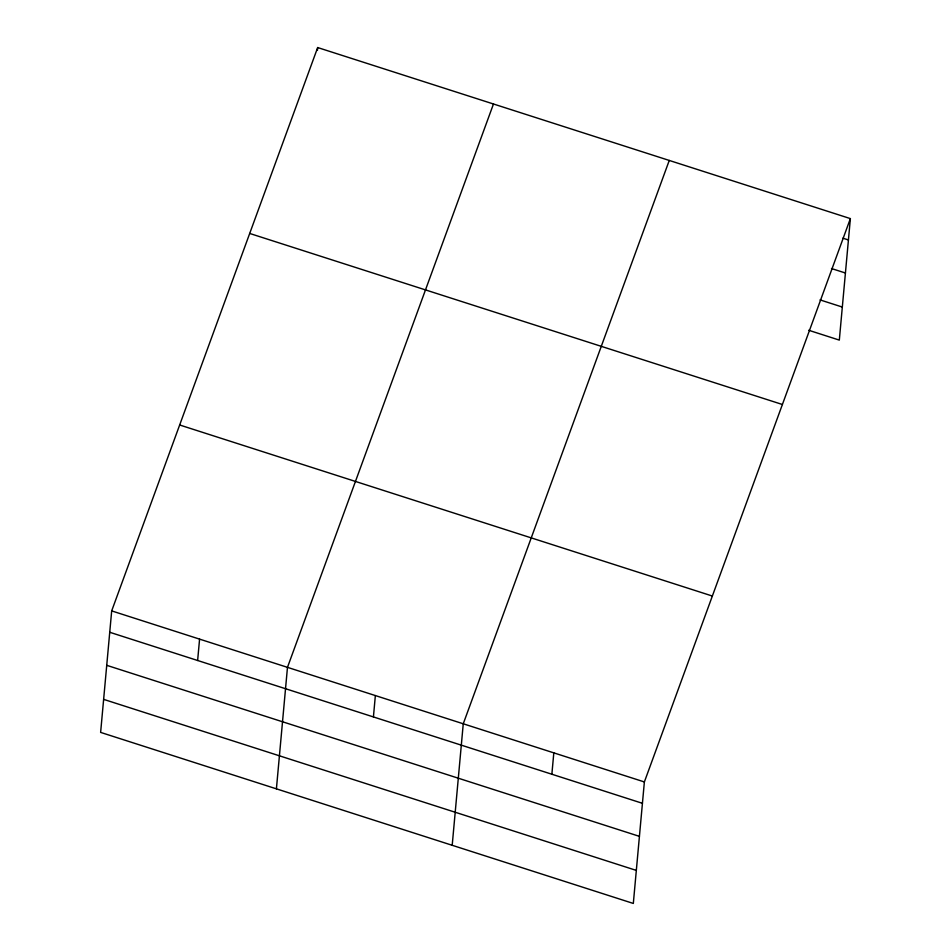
<?xml version="1.0" encoding="UTF-8"?>
<svg xmlns="http://www.w3.org/2000/svg" width="951" height="951" viewBox="0 0 951 951"><rect width="100%" height="100%" fill="white"/><g stroke="black" fill="none" stroke-linecap="round" stroke-linejoin="round"><path stroke-width="1.43" d="M111.683 610.899L100.628 732.401L633.318 903.45L644.374 781.948L850.372 218.599L317.682 47.55L111.683 610.899L644.374 781.948M197.63 660.493L199.579 639.12M317.432 50.403L317.682 47.55M276.408 788.855L287.475 667.34L493.474 103.992M373.422 716.935L375.36 695.561M452.2 845.296L463.256 723.794L669.266 160.434M551.865 774.233L553.815 752.871M850.372 218.599L839.317 340.101L808.671 330.259M842.859 238.178L848.435 239.961M831.495 268.539L845.427 273.008M820.035 299.898L842.324 307.054M249.709 233.459L782.4 404.496M179.668 424.99L712.358 596.039M109.734 632.272L642.424 803.31M106.726 665.32L639.417 836.357M103.635 699.365L636.326 870.403"/></g></svg>
